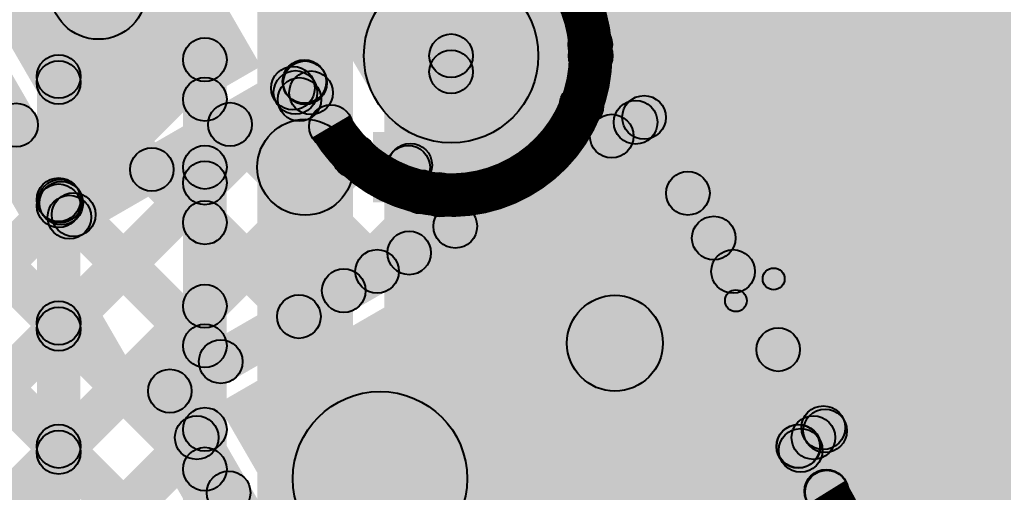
# Model space of a CAD drawing. Header units: millimetres. Extents: x 0.02 to 3.53, y 0 to 2.66.
# Drawn here: x 0.2886 to 0.5142, y 1.7632 to 1.8717 of the extents above; entities that cross this region are included whole.
import ezdxf

# ---------------------------------------------------------------- set-up
doc = ezdxf.new("R2010")
doc.units = ezdxf.units.MM
doc.header["$MEASUREMENT"] = 0
for name, color, linetype in [('BottomLayer', 5, 'Continuous'), ('BottomPaste', 16, 'Continuous'), ('BottomSolder', 6, 'Continuous'), ('TopLayer', 1, 'Continuous'), ('TopOverlay', 2, 'Continuous'), ('TopPaste', 8, 'Continuous'), ('TopSolder', 216, 'Continuous'), ('ViaHoleLayer', 16, 'Continuous')]:
    doc.layers.add(name, color=color, linetype=linetype)

# ---------------------------------------------------------------- blocks, each defined once
blk = doc.blocks.new('WS2812B_M____15')
at = {"layer": 'TopLayer'}
for points in [[(-0.09409, 0.05079), (-0.03504, 0.05079), (-0.03504, 0.01142), (-0.09409, 0.01142)], [(0.03504, 0.05079), (0.09409, 0.05079), (0.09409, 0.01142), (0.03504, 0.01142)], [(-0.09409, -0.01142), (-0.03504, -0.01142), (-0.03504, -0.05079), (-0.09409, -0.05079)], [(0.03504, -0.01142), (0.09409, -0.01142), (0.09409, -0.05079), (0.03504, -0.05079)]]:
    blk.add_hatch(color=1, dxfattribs=at).paths.add_polyline_path(points)
at = {"layer": 'TopOverlay'}
h = blk.add_hatch(color=2, dxfattribs=at)
edge = h.paths.add_edge_path()
edge.add_arc((-0.07, 0.07), 0.0025, 0, 360)
h = blk.add_hatch(color=2, dxfattribs=at)
edge = h.paths.add_edge_path()
edge.add_arc((-0.07, 0.07), 0.0025, 0, 360)
for points in [[(0.07, 0.0725), (0.07, 0.0675), (-0.07, 0.0675), (-0.07, 0.0725)], [(-0.0725, 0.07), (-0.0675, 0.07), (-0.0675, 0.06), (-0.0725, 0.06)], [(0.0675, 0.07), (0.0725, 0.07), (0.0725, 0.06), (0.0675, 0.06)], [(-0.0725, -0.06), (-0.0675, -0.06), (-0.0675, -0.07), (-0.0725, -0.07)], [(0.0675, -0.06), (0.0725, -0.06), (0.0725, -0.07), (0.0675, -0.07)], [(0.07, -0.0675), (0.07, -0.0725), (-0.07, -0.0725), (-0.07, -0.0675)]]:
    blk.add_hatch(color=2, dxfattribs=at).paths.add_polyline_path(points)
h = blk.add_hatch(color=2, dxfattribs=at)
edge = h.paths.add_edge_path()
edge.add_arc((0.07, 0.07), 0.0025, 0, 360)
h = blk.add_hatch(color=2, dxfattribs=at)
edge = h.paths.add_edge_path()
edge.add_arc((0.07, 0.07), 0.0025, 0, 360)
h = blk.add_hatch(color=2, dxfattribs=at)
edge = h.paths.add_edge_path()
edge.add_arc((-0.091, 0.061), 0.0025, 0, 360)
h = blk.add_hatch(color=2, dxfattribs=at)
edge = h.paths.add_edge_path()
edge.add_arc((-0.085, 0.061), 0.0025, 0, 360)
h = blk.add_hatch(color=2, dxfattribs=at)
edge = h.paths.add_edge_path()
edge.add_arc((-0.07, 0.06), 0.0025, 0, 360)
h = blk.add_hatch(color=2, dxfattribs=at)
edge = h.paths.add_edge_path()
edge.add_arc((0.07, 0.06), 0.0025, 0, 360)
h = blk.add_hatch(color=2, dxfattribs=at)
edge = h.paths.add_edge_path()
edge.add_arc((-0.07, -0.06), 0.0025, 0, 360)
h = blk.add_hatch(color=2, dxfattribs=at)
edge = h.paths.add_edge_path()
edge.add_arc((0.07, -0.06), 0.0025, 0, 360)
h = blk.add_hatch(color=2, dxfattribs=at)
edge = h.paths.add_edge_path()
edge.add_arc((-0.07, -0.07), 0.0025, 0, 360)
h = blk.add_hatch(color=2, dxfattribs=at)
edge = h.paths.add_edge_path()
edge.add_arc((-0.07, -0.07), 0.0025, 0, 360)
h = blk.add_hatch(color=2, dxfattribs=at)
edge = h.paths.add_edge_path()
edge.add_arc((0.07, -0.07), 0.0025, 0, 360)
h = blk.add_hatch(color=2, dxfattribs=at)
edge = h.paths.add_edge_path()
edge.add_arc((0.07, -0.07), 0.0025, 0, 360)
at = {"layer": 'TopPaste'}
for points in [[(-0.09409, 0.05079), (-0.03504, 0.05079), (-0.03504, 0.01142), (-0.09409, 0.01142)], [(0.03504, 0.05079), (0.09409, 0.05079), (0.09409, 0.01142), (0.03504, 0.01142)], [(-0.09409, -0.01142), (-0.03504, -0.01142), (-0.03504, -0.05079), (-0.09409, -0.05079)], [(0.03504, -0.01142), (0.09409, -0.01142), (0.09409, -0.05079), (0.03504, -0.05079)]]:
    blk.add_hatch(color=8, dxfattribs=at).paths.add_polyline_path(points)
at = {"layer": 'TopSolder'}
for points in [[(-0.09809, 0.05479), (-0.03104, 0.05479), (-0.03104, 0.00742), (-0.09809, 0.00742)], [(0.03104, 0.05479), (0.09809, 0.05479), (0.09809, 0.00742), (0.03104, 0.00742)], [(-0.09809, -0.00742), (-0.03104, -0.00742), (-0.03104, -0.05479), (-0.09809, -0.05479)], [(0.03104, -0.00742), (0.09809, -0.00742), (0.09809, -0.05479), (0.03104, -0.05479)]]:
    blk.add_hatch(color=216, dxfattribs=at).paths.add_polyline_path(points)
at = {"layer": 'TopOverlay', "const_width": 0.005}
blk.add_lwpolyline([(-0.085, 0.061, 1), (-0.091, 0.061, 1)], format="xyb", close=True, dxfattribs=at)
at = {"layer": 'TopOverlay'}
for centre in [(-0.07, 0.07), (-0.07, 0.07), (0.07, 0.07), (0.07, 0.07), (-0.091, 0.061), (-0.085, 0.061), (-0.07, 0.06), (0.07, 0.06), (-0.07, -0.06), (0.07, -0.06), (-0.07, -0.07), (-0.07, -0.07), (0.07, -0.07), (0.07, -0.07)]:
    blk.add_circle(centre, 0.0025, dxfattribs=at)
blk = doc.blocks.new('CAP_0201_B_29')
at = {"layer": 'BottomLayer'}
for points in [[(-0.01772, 0.00591), (-0.00591, 0.00591), (-0.00591, -0.00591), (-0.01772, -0.00591)], [(0.00591, 0.00591), (0.01772, 0.00591), (0.01772, -0.00591), (0.00591, -0.00591)]]:
    blk.add_hatch(color=5, dxfattribs=at).paths.add_polyline_path(points)
at = {"layer": 'BottomPaste'}
for points in [[(-0.01772, 0.00591), (-0.00591, 0.00591), (-0.00591, -0.00591), (-0.01772, -0.00591)], [(0.00591, 0.00591), (0.01772, 0.00591), (0.01772, -0.00591), (0.00591, -0.00591)]]:
    blk.add_hatch(color=16, dxfattribs=at).paths.add_polyline_path(points)
at = {"layer": 'BottomSolder'}
for points in [[(-0.01988, 0.00807), (-0.00374, 0.00807), (-0.00374, -0.00807), (-0.01988, -0.00807)], [(0.00374, 0.00807), (0.01988, 0.00807), (0.01988, -0.00807), (0.00374, -0.00807)]]:
    blk.add_hatch(color=6, dxfattribs=at).paths.add_polyline_path(points)

msp = doc.modelspace()

# ---------------------------------------------------------------- hatches: boundary and pattern name
at = {"layer": 'BottomLayer'}
for points in [[(0.30258, 0.8672), (0.29258, 0.8672), (0.29258, 1.92355), (0.30258, 1.92355)], [(0.30112, 1.8537), (0.29405, 1.86077), (0.32772, 1.89444), (0.33479, 1.88737)], [(0.29405, 1.88337), (0.30112, 1.89044), (0.33465, 1.85691), (0.32757, 1.84984)], [(0.33611, 1.83779), (0.32611, 1.83779), (0.32611, 1.88836), (0.33611, 1.88836)], [(0.36511, 1.83779), (0.34311, 1.83779), (0.34311, 1.88836), (0.36511, 1.88836)], [(0.39257, 1.86338), (0.38257, 1.86338), (0.38257, 1.88519), (0.39257, 1.88519)], [(0.37222, 1.74192), (0.93757, 1.74192), (0.93757, 1.87932), (0.37222, 1.87932)], [(0.30112, 1.82542), (0.29405, 1.83249), (0.32757, 1.86601), (0.33465, 1.85894)], [(0.39257, 1.85969), (0.38257, 1.85969), (0.38257, 1.86338), (0.39257, 1.86338)], [(0.29405, 1.85509), (0.30112, 1.86216), (0.33465, 1.82863), (0.32757, 1.82156)], [(0.38127, 1.83425), (0.3742, 1.84132), (0.37468, 1.8418), (0.38175, 1.83473)], [(0.30112, 1.79713), (0.29405, 1.8042), (0.32757, 1.83773), (0.33465, 1.83066)], [(0.33611, 1.73333), (0.32611, 1.73333), (0.32611, 1.83779), (0.33611, 1.83779)], [(0.36511, 1.73333), (0.34311, 1.73333), (0.34311, 1.83779), (0.36511, 1.83779)], [(0.29405, 1.8268), (0.30112, 1.83387), (0.33465, 1.80034), (0.32757, 1.79327)], [(0.30112, 1.76885), (0.29405, 1.77592), (0.32757, 1.80945), (0.33465, 1.80237)], [(0.29405, 1.79852), (0.30112, 1.80559), (0.33465, 1.77206), (0.32757, 1.76499)], [(0.30112, 1.74056), (0.29405, 1.74763), (0.32757, 1.78116), (0.33465, 1.77409)], [(0.29405, 1.77023), (0.30112, 1.7773), (0.33465, 1.74378), (0.32757, 1.7367)]]:
    msp.add_hatch(color=5, dxfattribs=at).paths.add_polyline_path(points)
h = msp.add_hatch(color=5, dxfattribs=at)
edge = h.paths.add_edge_path()
edge.add_arc((0.38757, 1.86338), 0.01181, 0, 360)
h = msp.add_hatch(color=5, dxfattribs=at)
edge = h.paths.add_edge_path()
edge.add_arc((0.38757, 1.86338), 0.005, 0, 360)
h = msp.add_hatch(color=5, dxfattribs=at)
edge = h.paths.add_edge_path()
edge.add_arc((0.38757, 1.86338), 0.005, 0, 360)
h = msp.add_hatch(color=5, dxfattribs=at)
edge = h.paths.add_edge_path()
edge.add_arc((0.33111, 1.86248), 0.005, 0, 360)
h = msp.add_hatch(color=5, dxfattribs=at)
edge = h.paths.add_edge_path()
edge.add_arc((0.29758, 1.85862), 0.005, 0, 360)
h = msp.add_hatch(color=5, dxfattribs=at)
edge = h.paths.add_edge_path()
edge.add_arc((0.38757, 1.85969), 0.005, 0, 360)
h = msp.add_hatch(color=5, dxfattribs=at)
edge = h.paths.add_edge_path()
edge.add_arc((0.29758, 1.85724), 0.005, 0, 360)
h = msp.add_hatch(color=5, dxfattribs=at)
edge = h.paths.add_edge_path()
edge.add_arc((0.33111, 1.85338), 0.005, 0, 360)
h = msp.add_hatch(color=5, dxfattribs=at)
edge = h.paths.add_edge_path()
edge.add_arc((0.35411, 1.83779), 0.011, 0, 360)
h = msp.add_hatch(color=5, dxfattribs=at)
edge = h.paths.add_edge_path()
edge.add_arc((0.35411, 1.83779), 0.011, 0, 360)
h = msp.add_hatch(color=5, dxfattribs=at)
edge = h.paths.add_edge_path()
edge.add_arc((0.37821, 1.83827), 0.005, 0, 360)
h = msp.add_hatch(color=5, dxfattribs=at)
edge = h.paths.add_edge_path()
edge.add_arc((0.33111, 1.83779), 0.005, 0, 360)
h = msp.add_hatch(color=5, dxfattribs=at)
edge = h.paths.add_edge_path()
edge.add_arc((0.33111, 1.83779), 0.005, 0, 360)
h = msp.add_hatch(color=5, dxfattribs=at)
edge = h.paths.add_edge_path()
edge.add_arc((0.37773, 1.83779), 0.005, 0, 360)
h = msp.add_hatch(color=5, dxfattribs=at)
edge = h.paths.add_edge_path()
edge.add_arc((0.33111, 1.83419), 0.005, 0, 360)
h = msp.add_hatch(color=5, dxfattribs=at)
edge = h.paths.add_edge_path()
edge.add_arc((0.29758, 1.83034), 0.005, 0, 360)
h = msp.add_hatch(color=5, dxfattribs=at)
edge = h.paths.add_edge_path()
edge.add_arc((0.29758, 1.82895), 0.005, 0, 360)
h = msp.add_hatch(color=5, dxfattribs=at)
edge = h.paths.add_edge_path()
edge.add_arc((0.33111, 1.82509), 0.005, 0, 360)
h = msp.add_hatch(color=5, dxfattribs=at)
edge = h.paths.add_edge_path()
edge.add_arc((0.33111, 1.80591), 0.005, 0, 360)
h = msp.add_hatch(color=5, dxfattribs=at)
edge = h.paths.add_edge_path()
edge.add_arc((0.29758, 1.80205), 0.005, 0, 360)
h = msp.add_hatch(color=5, dxfattribs=at)
edge = h.paths.add_edge_path()
edge.add_arc((0.29758, 1.80067), 0.005, 0, 360)
h = msp.add_hatch(color=5, dxfattribs=at)
edge = h.paths.add_edge_path()
edge.add_arc((0.33111, 1.79681), 0.005, 0, 360)
h = msp.add_hatch(color=5, dxfattribs=at)
edge = h.paths.add_edge_path()
edge.add_arc((0.33111, 1.77763), 0.005, 0, 360)
h = msp.add_hatch(color=5, dxfattribs=at)
edge = h.paths.add_edge_path()
edge.add_arc((0.29758, 1.77377), 0.005, 0, 360)
h = msp.add_hatch(color=5, dxfattribs=at)
edge = h.paths.add_edge_path()
edge.add_arc((0.29758, 1.77238), 0.005, 0, 360)
h = msp.add_hatch(color=5, dxfattribs=at)
edge = h.paths.add_edge_path()
edge.add_arc((0.33111, 1.76852), 0.005, 0, 360)
at = {"layer": 'TopLayer'}
for points in [[(0.423, 1.86245), (0.41593, 1.86952), (1.20585, 2.65944), (1.21293, 2.65237)], [(0.43341, 1.84457), (0.42634, 1.85164), (1.23414, 2.65944), (1.24121, 2.65237)], [(0.4454, 1.82828), (0.43833, 1.83535), (1.26242, 2.65944), (1.26949, 2.65237)], [(0.45576, 1.81035), (0.44869, 1.81742), (1.29071, 2.65944), (1.29778, 2.65237)], [(0.46611, 1.79242), (0.45904, 1.79949), (1.31899, 2.65944), (1.32606, 2.65237)], [(0.47646, 1.77449), (0.46939, 1.78156), (1.34728, 2.65944), (1.35435, 2.65237)], [(0.48141, 1.75114), (0.47433, 1.75822), (1.37556, 2.65944), (1.38263, 2.65237)], [(0.48237, 1.72383), (0.4753, 1.7309), (1.40384, 2.65944), (1.41092, 2.65237)], [(0.09646, 2.27894), (0.10354, 2.28601), (0.88781, 1.50174), (0.88074, 1.49467)], [(0.09646, 2.25066), (0.10354, 2.25773), (0.81665, 1.54461), (0.80958, 1.53754)], [(0.13962, 1.98122), (0.14669, 1.9883), (0.30145, 1.83354), (0.29438, 1.82647)], [(0.11952, 1.97304), (0.12659, 1.98011), (0.34009, 1.76662), (0.33302, 1.75955)], [(0.09646, 1.96781), (0.10354, 1.97489), (0.4107, 1.66772), (0.40363, 1.66065)], [(0.37519, 1.94365), (0.38226, 1.95072), (0.78349, 1.5495), (0.77641, 1.54242)], [(0.34334, 1.89911), (0.37781, 1.9194), (0.40481, 1.87352), (0.37034, 1.85323)], [(0.25417, 1.89577), (0.26283, 1.90077), (0.30436, 1.82885), (0.2957, 1.82385)], [(0.40752, 1.88303), (0.41459, 1.8901), (0.7734, 1.5313), (0.76633, 1.52423)], [(0.3538, 1.85162), (0.3488, 1.86028), (0.35142, 1.86179), (0.35642, 1.85313)], [(0.30253, 1.82202), (0.29753, 1.83068), (0.3488, 1.86028), (0.3538, 1.85162)], [(0.35541, 1.85142), (0.34834, 1.85849), (0.35056, 1.86071), (0.35763, 1.85364)], [(0.3553, 1.84902), (0.3503, 1.85768), (0.35295, 1.85921), (0.35795, 1.85055)], [(0.10354, 1.59955), (0.09646, 1.60662), (0.34834, 1.85849), (0.35541, 1.85142)], [(0.35114, 1.85234), (0.35975, 1.85741), (0.36431, 1.84968), (0.35569, 1.84461)], [(0.41391, 1.84836), (0.42098, 1.85543), (0.42793, 1.84848), (0.42086, 1.84141)], [(0.38045, 1.8138), (0.37545, 1.82246), (0.42932, 1.85356), (0.43432, 1.8449)], [(0.10354, 1.65612), (0.09646, 1.66319), (0.28429, 1.85101), (0.29136, 1.84394)], [(0.33333, 1.84408), (0.34041, 1.85115), (0.37414, 1.81742), (0.36707, 1.81035)], [(0.42749, 1.84673), (0.43615, 1.85173), (0.47767, 1.7798), (0.46901, 1.7748)], [(0.10354, 1.57126), (0.09646, 1.57834), (0.36192, 1.84379), (0.36899, 1.83672)], [(0.3154, 1.83373), (0.32247, 1.8408), (0.35621, 1.80707), (0.34913, 1.8)], [(0.36649, 1.80594), (0.35942, 1.81301), (0.38143, 1.83502), (0.3885, 1.82795)], [(0.3771, 1.8286), (0.38417, 1.83568), (0.39207, 1.82777), (0.385, 1.8207)], [(0.10354, 1.62783), (0.09646, 1.6349), (0.29464, 1.83308), (0.30171, 1.82601)], [(0.29438, 1.82647), (0.30145, 1.83354), (0.30454, 1.83045), (0.29747, 1.82338)], [(0.29747, 1.82338), (0.30454, 1.83045), (0.33827, 1.79672), (0.3312, 1.78964)], [(0.44427, 1.818), (0.45134, 1.82507), (0.76331, 1.5131), (0.75624, 1.50603)], [(0.32557, 1.78211), (0.32057, 1.79077), (0.37545, 1.82246), (0.38045, 1.8138)], [(0.41582, 1.79158), (0.43446, 1.80327), (0.46346, 1.75704), (0.44482, 1.74535)], [(0.31874, 1.78394), (0.3274, 1.78894), (0.34592, 1.75686), (0.33726, 1.75186)], [(0.46966, 1.7694), (0.46466, 1.77806), (0.47084, 1.78163), (0.47584, 1.77297)], [(0.47419, 1.77221), (0.46712, 1.77928), (0.46939, 1.78156), (0.47646, 1.77449)], [(0.10354, 1.54298), (0.09646, 1.55005), (0.3257, 1.77929), (0.33277, 1.77222)], [(0.47126, 1.76929), (0.46419, 1.77636), (0.46712, 1.77928), (0.47419, 1.77221)], [(0.35403, 1.75618), (0.38851, 1.77646), (0.41551, 1.73059), (0.38103, 1.7103)], [(0.46292, 1.77107), (0.47139, 1.77639), (0.47784, 1.76611), (0.46937, 1.7608)], [(0.46373, 1.77026), (0.4708, 1.77733), (0.75322, 1.4949), (0.74615, 1.48783)]]:
    msp.add_hatch(color=1, dxfattribs=at).paths.add_polyline_path(points)
h = msp.add_hatch(color=1, dxfattribs=at)
edge = h.paths.add_edge_path()
edge.add_arc((0.3067, 1.87815), 0.011, 0, 360)
h = msp.add_hatch(color=1, dxfattribs=at)
edge = h.paths.add_edge_path()
edge.add_arc((0.38757, 1.86338), 0.02, 0, 360)
h = msp.add_hatch(color=1, dxfattribs=at)
edge = h.paths.add_edge_path()
edge.add_arc((0.38757, 1.86338), 0.01181, 0, 360)
h = msp.add_hatch(color=1, dxfattribs=at)
edge = h.paths.add_edge_path()
edge.add_arc((0.41947, 1.86598), 0.005, 0, 360)
h = msp.add_hatch(color=1, dxfattribs=at)
edge = h.paths.add_edge_path()
edge.add_arc((0.41957, 1.86338), 0.005, 0, 360)
h = msp.add_hatch(color=1, dxfattribs=at)
edge = h.paths.add_edge_path()
edge.add_arc((0.41957, 1.86338), 0.005, 0, 360)
h = msp.add_hatch(color=1, dxfattribs=at)
edge = h.paths.add_edge_path()
edge.add_arc((0.35392, 1.85746), 0.005, 0, 360)
h = msp.add_hatch(color=1, dxfattribs=at)
edge = h.paths.add_edge_path()
edge.add_arc((0.35409, 1.85718), 0.005, 0, 360)
h = msp.add_hatch(color=1, dxfattribs=at)
edge = h.paths.add_edge_path()
edge.add_arc((0.3513, 1.85595), 0.005, 0, 360)
h = msp.add_hatch(color=1, dxfattribs=at)
edge = h.paths.add_edge_path()
edge.add_arc((0.3513, 1.85595), 0.005, 0, 360)
h = msp.add_hatch(color=1, dxfattribs=at)
edge = h.paths.add_edge_path()
edge.add_arc((0.35187, 1.85496), 0.005, 0, 360)
h = msp.add_hatch(color=1, dxfattribs=at)
edge = h.paths.add_edge_path()
edge.add_arc((0.35187, 1.85496), 0.005, 0, 360)
h = msp.add_hatch(color=1, dxfattribs=at)
edge = h.paths.add_edge_path()
edge.add_arc((0.35545, 1.85488), 0.005, 0, 360)
h = msp.add_hatch(color=1, dxfattribs=at)
edge = h.paths.add_edge_path()
edge.add_arc((0.35545, 1.85488), 0.005, 0, 360)
h = msp.add_hatch(color=1, dxfattribs=at)
edge = h.paths.add_edge_path()
edge.add_arc((0.3528, 1.85335), 0.005, 0, 360)
h = msp.add_hatch(color=1, dxfattribs=at)
edge = h.paths.add_edge_path()
edge.add_arc((0.41744, 1.8519), 0.005, 0, 360)
h = msp.add_hatch(color=1, dxfattribs=at)
edge = h.paths.add_edge_path()
edge.add_arc((0.43182, 1.84923), 0.005, 0, 360)
h = msp.add_hatch(color=1, dxfattribs=at)
edge = h.paths.add_edge_path()
edge.add_arc((0.43182, 1.84923), 0.005, 0, 360)
h = msp.add_hatch(color=1, dxfattribs=at)
edge = h.paths.add_edge_path()
edge.add_arc((0.28783, 1.84748), 0.005, 0, 360)
h = msp.add_hatch(color=1, dxfattribs=at)
edge = h.paths.add_edge_path()
edge.add_arc((0.33687, 1.84762), 0.005, 0, 360)
h = msp.add_hatch(color=1, dxfattribs=at)
edge = h.paths.add_edge_path()
edge.add_arc((0.36, 1.84715), 0.005, 0, 360)
h = msp.add_hatch(color=1, dxfattribs=at)
edge = h.paths.add_edge_path()
edge.add_arc((0.36, 1.84715), 0.005, 0, 360)
h = msp.add_hatch(color=1, dxfattribs=at)
edge = h.paths.add_edge_path()
edge.add_arc((0.42988, 1.84811), 0.005, 0, 360)
h = msp.add_hatch(color=1, dxfattribs=at)
edge = h.paths.add_edge_path()
edge.add_arc((0.4244, 1.84494), 0.005, 0, 360)
h = msp.add_hatch(color=1, dxfattribs=at)
edge = h.paths.add_edge_path()
edge.add_arc((0.36545, 1.84025), 0.005, 0, 360)
h = msp.add_hatch(color=1, dxfattribs=at)
edge = h.paths.add_edge_path()
edge.add_arc((0.31894, 1.83727), 0.005, 0, 360)
h = msp.add_hatch(color=1, dxfattribs=at)
edge = h.paths.add_edge_path()
edge.add_arc((0.38063, 1.83214), 0.005, 0, 360)
h = msp.add_hatch(color=1, dxfattribs=at)
edge = h.paths.add_edge_path()
edge.add_arc((0.38497, 1.83148), 0.005, 0, 360)
h = msp.add_hatch(color=1, dxfattribs=at)
edge = h.paths.add_edge_path()
edge.add_arc((0.44187, 1.83182), 0.005, 0, 360)
h = msp.add_hatch(color=1, dxfattribs=at)
edge = h.paths.add_edge_path()
edge.add_arc((0.29791, 1.83001), 0.005, 0, 360)
h = msp.add_hatch(color=1, dxfattribs=at)
edge = h.paths.add_edge_path()
edge.add_arc((0.29791, 1.83001), 0.005, 0, 360)
h = msp.add_hatch(color=1, dxfattribs=at)
edge = h.paths.add_edge_path()
edge.add_arc((0.29818, 1.82955), 0.005, 0, 360)
h = msp.add_hatch(color=1, dxfattribs=at)
edge = h.paths.add_edge_path()
edge.add_arc((0.30101, 1.82691), 0.005, 0, 360)
h = msp.add_hatch(color=1, dxfattribs=at)
edge = h.paths.add_edge_path()
edge.add_arc((0.30101, 1.82691), 0.005, 0, 360)
h = msp.add_hatch(color=1, dxfattribs=at)
edge = h.paths.add_edge_path()
edge.add_arc((0.30003, 1.82635), 0.005, 0, 360)
h = msp.add_hatch(color=1, dxfattribs=at)
edge = h.paths.add_edge_path()
edge.add_arc((0.30003, 1.82635), 0.005, 0, 360)
h = msp.add_hatch(color=1, dxfattribs=at)
edge = h.paths.add_edge_path()
edge.add_arc((0.38853, 1.82424), 0.005, 0, 360)
h = msp.add_hatch(color=1, dxfattribs=at)
edge = h.paths.add_edge_path()
edge.add_arc((0.4478, 1.82154), 0.005, 0, 360)
h = msp.add_hatch(color=1, dxfattribs=at)
edge = h.paths.add_edge_path()
edge.add_arc((0.37795, 1.81813), 0.005, 0, 360)
h = msp.add_hatch(color=1, dxfattribs=at)
edge = h.paths.add_edge_path()
edge.add_arc((0.37795, 1.81813), 0.005, 0, 360)
h = msp.add_hatch(color=1, dxfattribs=at)
edge = h.paths.add_edge_path()
edge.add_arc((0.3706, 1.81389), 0.005, 0, 360)
h = msp.add_hatch(color=1, dxfattribs=at)
edge = h.paths.add_edge_path()
edge.add_arc((0.45222, 1.81388), 0.005, 0, 360)
h = msp.add_hatch(color=1, dxfattribs=at)
edge = h.paths.add_edge_path()
edge.add_arc((0.36296, 1.80947), 0.005, 0, 360)
h = msp.add_hatch(color=1, dxfattribs=at)
edge = h.paths.add_edge_path()
edge.add_arc((0.35267, 1.80353), 0.005, 0, 360)
h = msp.add_hatch(color=1, dxfattribs=at)
edge = h.paths.add_edge_path()
edge.add_arc((0.42514, 1.79742), 0.011, 0, 360)
h = msp.add_hatch(color=1, dxfattribs=at)
edge = h.paths.add_edge_path()
edge.add_arc((0.46257, 1.79595), 0.005, 0, 360)
h = msp.add_hatch(color=1, dxfattribs=at)
edge = h.paths.add_edge_path()
edge.add_arc((0.33474, 1.79318), 0.005, 0, 360)
h = msp.add_hatch(color=1, dxfattribs=at)
edge = h.paths.add_edge_path()
edge.add_arc((0.32307, 1.78644), 0.005, 0, 360)
h = msp.add_hatch(color=1, dxfattribs=at)
edge = h.paths.add_edge_path()
edge.add_arc((0.32307, 1.78644), 0.005, 0, 360)
h = msp.add_hatch(color=1, dxfattribs=at)
edge = h.paths.add_edge_path()
edge.add_arc((0.37127, 1.76632), 0.02, 0, 360)
h = msp.add_hatch(color=1, dxfattribs=at)
edge = h.paths.add_edge_path()
edge.add_arc((0.47293, 1.77802), 0.005, 0, 360)
h = msp.add_hatch(color=1, dxfattribs=at)
edge = h.paths.add_edge_path()
edge.add_arc((0.47293, 1.77802), 0.005, 0, 360)
h = msp.add_hatch(color=1, dxfattribs=at)
edge = h.paths.add_edge_path()
edge.add_arc((0.47334, 1.7773), 0.005, 0, 360)
h = msp.add_hatch(color=1, dxfattribs=at)
edge = h.paths.add_edge_path()
edge.add_arc((0.47334, 1.7773), 0.005, 0, 360)
h = msp.add_hatch(color=1, dxfattribs=at)
edge = h.paths.add_edge_path()
edge.add_arc((0.32924, 1.77575), 0.005, 0, 360)
h = msp.add_hatch(color=1, dxfattribs=at)
edge = h.paths.add_edge_path()
edge.add_arc((0.47065, 1.77575), 0.005, 0, 360)
h = msp.add_hatch(color=1, dxfattribs=at)
edge = h.paths.add_edge_path()
edge.add_arc((0.47065, 1.77575), 0.005, 0, 360)
h = msp.add_hatch(color=1, dxfattribs=at)
edge = h.paths.add_edge_path()
edge.add_arc((0.46716, 1.77373), 0.005, 0, 360)
h = msp.add_hatch(color=1, dxfattribs=at)
edge = h.paths.add_edge_path()
edge.add_arc((0.46716, 1.77373), 0.005, 0, 360)
h = msp.add_hatch(color=1, dxfattribs=at)
edge = h.paths.add_edge_path()
edge.add_arc((0.46727, 1.77379), 0.005, 0, 360)
h = msp.add_hatch(color=1, dxfattribs=at)
edge = h.paths.add_edge_path()
edge.add_arc((0.46773, 1.77282), 0.005, 0, 360)
h = msp.add_hatch(color=1, dxfattribs=at)
edge = h.paths.add_edge_path()
edge.add_arc((0.33655, 1.76308), 0.005, 0, 360)
h = msp.add_hatch(color=1, dxfattribs=at)
edge = h.paths.add_edge_path()
edge.add_arc((0.4736, 1.76346), 0.005, 0, 360)
h = msp.add_hatch(color=1, dxfattribs=at)
edge = h.paths.add_edge_path()
edge.add_arc((0.47373, 1.76325), 0.005, 0, 360)
at = {"layer": 'ViaHoleLayer'}
h = msp.add_hatch(color=16, dxfattribs=at)
edge = h.paths.add_edge_path()
edge.add_arc((0.38757, 1.86338), 0.00591, 0, 360)

# ---------------------------------------------------------------- linework, layer by layer
at = {"layer": 'BottomLayer'}
for centre, radius in [((0.38757, 1.86338), 0.005), ((0.38757, 1.86338), 0.005), ((0.33111, 1.86248), 0.005), ((0.29758, 1.85862), 0.005), ((0.38757, 1.85969), 0.005), ((0.29758, 1.85724), 0.005), ((0.33111, 1.85338), 0.005), ((0.35411, 1.83779), 0.011), ((0.35411, 1.83779), 0.011), ((0.37821, 1.83827), 0.005), ((0.33111, 1.83779), 0.005), ((0.33111, 1.83779), 0.005), ((0.37773, 1.83779), 0.005), ((0.33111, 1.83419), 0.005), ((0.29758, 1.83034), 0.005), ((0.29758, 1.82895), 0.005), ((0.33111, 1.82509), 0.005), ((0.33111, 1.80591), 0.005), ((0.29758, 1.80205), 0.005), ((0.29758, 1.80067), 0.005), ((0.33111, 1.79681), 0.005), ((0.33111, 1.77763), 0.005), ((0.29758, 1.77377), 0.005), ((0.29758, 1.77238), 0.005), ((0.33111, 1.76852), 0.005)]:
    msp.add_circle(centre, radius, dxfattribs=at)
at = {"layer": 'TopLayer', "const_width": 0.01}
for points in [[(0.41515, 1.87961, -0.133782), (0.41957, 1.86338)], [(0.41957, 1.86338, -0.764008), (0.36, 1.84715)], [(0.47373, 1.76325, -0.139877), (0.48051, 1.7395)]]:
    msp.add_lwpolyline(points, format="xyb", dxfattribs=at)
at = {"layer": 'TopLayer'}
for centre, radius in [((0.3067, 1.87815), 0.011), ((0.38757, 1.86338), 0.02), ((0.41947, 1.86598), 0.005), ((0.41957, 1.86338), 0.005), ((0.41957, 1.86338), 0.005), ((0.35392, 1.85746), 0.005), ((0.35409, 1.85718), 0.005), ((0.3513, 1.85595), 0.005), ((0.3513, 1.85595), 0.005), ((0.35187, 1.85496), 0.005), ((0.35187, 1.85496), 0.005), ((0.35545, 1.85488), 0.005), ((0.35545, 1.85488), 0.005), ((0.3528, 1.85335), 0.005), ((0.41744, 1.8519), 0.005), ((0.43182, 1.84923), 0.005), ((0.43182, 1.84923), 0.005), ((0.28783, 1.84748), 0.005), ((0.33687, 1.84762), 0.005), ((0.36, 1.84715), 0.005), ((0.36, 1.84715), 0.005), ((0.42988, 1.84811), 0.005), ((0.4244, 1.84494), 0.005), ((0.36545, 1.84025), 0.005), ((0.31894, 1.83727), 0.005), ((0.38063, 1.83214), 0.005), ((0.38497, 1.83148), 0.005), ((0.44187, 1.83182), 0.005), ((0.29791, 1.83001), 0.005), ((0.29791, 1.83001), 0.005), ((0.29818, 1.82955), 0.005), ((0.30101, 1.82691), 0.005), ((0.30101, 1.82691), 0.005), ((0.30003, 1.82635), 0.005), ((0.30003, 1.82635), 0.005), ((0.38853, 1.82424), 0.005), ((0.4478, 1.82154), 0.005), ((0.37795, 1.81813), 0.005), ((0.37795, 1.81813), 0.005), ((0.3706, 1.81389), 0.005), ((0.45222, 1.81388), 0.005), ((0.36296, 1.80947), 0.005), ((0.35267, 1.80353), 0.005), ((0.42514, 1.79742), 0.011), ((0.46257, 1.79595), 0.005), ((0.33474, 1.79318), 0.005), ((0.32307, 1.78644), 0.005), ((0.32307, 1.78644), 0.005), ((0.37127, 1.76632), 0.02), ((0.47293, 1.77802), 0.005), ((0.47293, 1.77802), 0.005), ((0.47334, 1.7773), 0.005), ((0.47334, 1.7773), 0.005), ((0.32924, 1.77575), 0.005), ((0.47065, 1.77575), 0.005), ((0.47065, 1.77575), 0.005), ((0.46716, 1.77373), 0.005), ((0.46716, 1.77373), 0.005), ((0.46727, 1.77379), 0.005), ((0.46773, 1.77282), 0.005), ((0.33655, 1.76308), 0.005), ((0.4736, 1.76346), 0.005), ((0.47373, 1.76325), 0.005)]:
    msp.add_circle(centre, radius, dxfattribs=at)

# ---------------------------------------------------------------- block references
for name, rotation in [('WS2812B_M____15', 120), ('CAP_0201_B_29', 360)]:
    msp.add_blockref(name, (0.36592, 1.83779), dxfattribs=dict(rotation=rotation))

# ---------------------------------------------------------------- texts
at = {"layer": 'TopOverlay'}
msp.add_text('$', height=0.06, rotation=30, dxfattribs=at).set_placement((0.46277, 1.82224))

doc.saveas('drawing.dxf')
